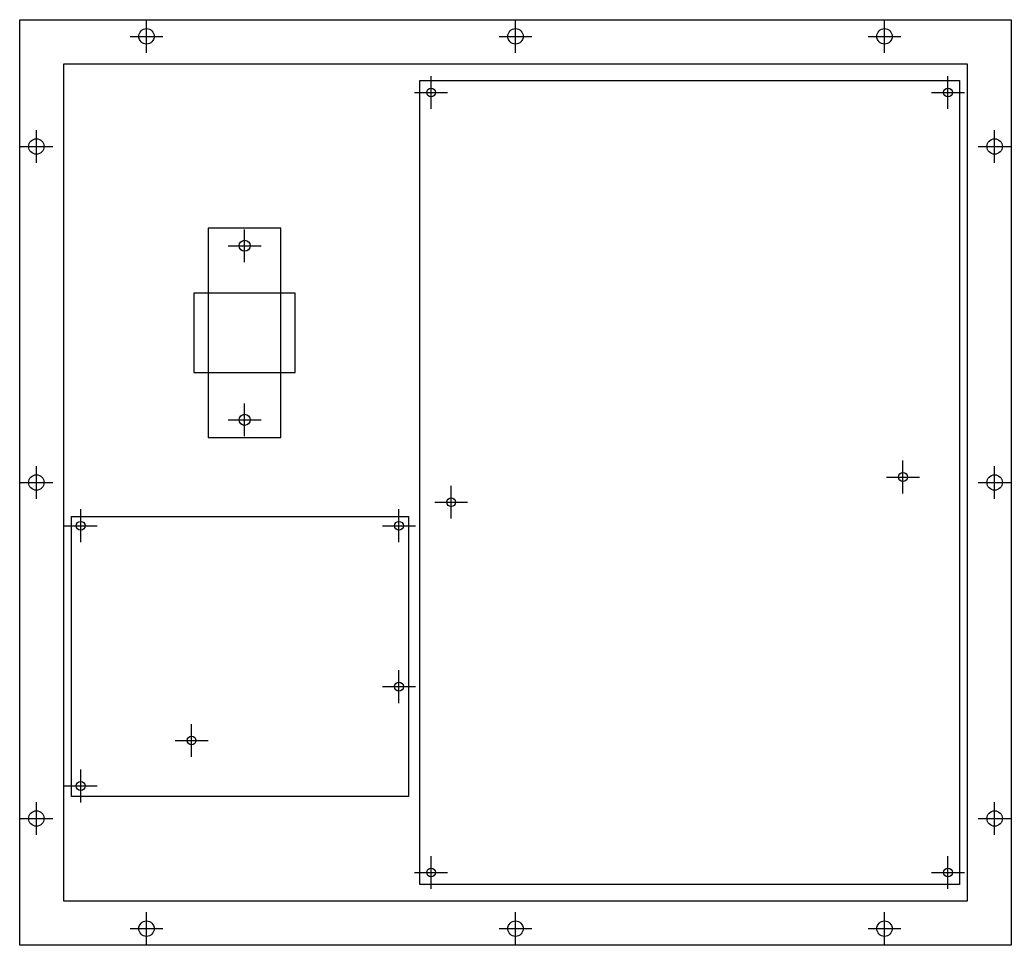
# Model space of a CAD drawing. Header units: millimetres. Extents: x 690 to 2444, y 537 to 1412.
# Drawn here: x 1994.3 to 2444.3, y 992 to 1412 of the extents above; entities that cross this region are included whole.
import ezdxf

# ---------------------------------------------------------------- set-up
doc = ezdxf.new("R2010")
doc.units = ezdxf.units.MM

msp = doc.modelspace()

# ---------------------------------------------------------------- linework, layer by layer
for p, q in [((1994.32, 1412), (2444.32, 1412)), ((1994.32, 992), (1994.32, 1412)), ((2444.32, 1412), (2444.32, 992)), ((2014.32, 1392), (2424.32, 1392)), ((2014.32, 1012), (2014.32, 1392)), ((2424.32, 1392), (2424.32, 1012)), ((2424.32, 1012), (2014.32, 1012)), ((2444.32, 992), (1994.32, 992))]:
    msp.add_line(p, q)
at = {"color": 6}
for p, q in [((2051.82, 1397.04), (2051.82, 1411.96)), ((2219.32, 1397.04), (2219.32, 1411.96)), ((2386.82, 1397.04), (2386.82, 1411.96)), ((2044.36, 1404.5), (2059.27, 1404.5)), ((2211.86, 1404.5), (2226.77, 1404.5)), ((2379.36, 1404.5), (2394.27, 1404.5)), ((2181, 1371.55), (2181, 1386.46)), ((2415.63, 1371.55), (2415.63, 1386.46)), ((2173.54, 1379.01), (2188.46, 1379.01)), ((2408.17, 1379.01), (2423.09, 1379.01)), ((2001.82, 1347.04), (2001.82, 1361.96)), ((2436.82, 1347.04), (2436.82, 1361.96)), ((1994.36, 1354.5), (2009.27, 1354.5)), ((2429.36, 1354.5), (2444.27, 1354.5)), ((2096.35, 1301.99), (2096.35, 1316.9)), ((2088.89, 1309.44), (2103.8, 1309.44)), ((2096.35, 1222.99), (2096.35, 1237.9)), ((2088.89, 1230.44), (2103.8, 1230.44)), ((2395.21, 1197.02), (2395.21, 1211.94)), ((2001.82, 1194.54), (2001.82, 1209.46)), ((2436.82, 1194.54), (2436.82, 1209.46)), ((1994.36, 1202), (2009.27, 1202)), ((2387.75, 1204.48), (2402.66, 1204.48)), ((2429.36, 1202), (2444.27, 1202)), ((2190.11, 1185.59), (2190.11, 1200.51)), ((2182.65, 1193.05), (2197.56, 1193.05)), ((2021.95, 1174.91), (2021.95, 1189.83)), ((2166.41, 1174.91), (2166.41, 1189.83)), ((2014.49, 1182.37), (2029.4, 1182.37)), ((2158.95, 1182.37), (2173.86, 1182.37)), ((2166.41, 1101.89), (2166.41, 1116.81)), ((2158.95, 1109.35), (2173.86, 1109.35)), ((2072.29, 1077.44), (2072.29, 1092.36)), ((2064.83, 1084.9), (2079.74, 1084.9)), ((2021.95, 1056.8), (2021.95, 1071.72)), ((2014.49, 1064.26), (2029.4, 1064.26)), ((2001.82, 1042.04), (2001.82, 1056.96)), ((2436.82, 1042.04), (2436.82, 1056.96)), ((1994.36, 1049.5), (2009.27, 1049.5)), ((2429.36, 1049.5), (2444.27, 1049.5)), ((2181, 1017.54), (2181, 1032.45)), ((2415.63, 1017.54), (2415.63, 1032.45)), ((2173.54, 1024.99), (2188.46, 1024.99)), ((2408.17, 1024.99), (2423.09, 1024.99)), ((2051.82, 992.04), (2051.82, 1006.96)), ((2219.32, 992.04), (2219.32, 1006.96)), ((2386.82, 992.04), (2386.82, 1006.96)), ((2044.36, 999.5), (2059.27, 999.5)), ((2211.86, 999.5), (2226.77, 999.5)), ((2379.36, 999.5), (2394.27, 999.5))]:
    msp.add_line(p, q, dxfattribs=at)
at = {"color": 1}
for p, q in [((2175.82, 1384.5), (2420.82, 1384.5)), ((2175.82, 1019.5), (2175.82, 1384.5)), ((2420.82, 1384.5), (2420.82, 1019.5)), ((2017.82, 1186.5), (2170.82, 1186.5)), ((2017.82, 1059.5), (2017.82, 1186.5)), ((2170.82, 1186.5), (2170.82, 1059.5)), ((2170.82, 1059.5), (2017.82, 1059.5)), ((2420.82, 1019.5), (2175.82, 1019.5))]:
    msp.add_line(p, q, dxfattribs=at)
at = {"color": 2}
for p, q in [((2112.85, 1317.44), (2079.85, 1317.44)), ((2079.85, 1317.44), (2079.85, 1222.44)), ((2112.85, 1222.44), (2112.85, 1317.44)), ((2073.35, 1287.94), (2073.35, 1251.94)), ((2119.35, 1287.94), (2073.35, 1287.94)), ((2119.35, 1251.94), (2119.35, 1287.94)), ((2073.35, 1251.94), (2119.35, 1251.94)), ((2079.85, 1222.44), (2112.85, 1222.44))]:
    msp.add_line(p, q, dxfattribs=at)
at = {"color": 6}
for centre in [(2051.82, 1404.5), (2219.32, 1404.5), (2386.82, 1404.5), (2001.82, 1354.5), (2436.82, 1354.5), (2001.82, 1202), (2436.82, 1202), (2001.82, 1049.5), (2436.82, 1049.5), (2051.82, 999.5), (2219.32, 999.5), (2386.82, 999.5)]:
    msp.add_circle(centre, 3.5, dxfattribs=at)
at = {"color": 2}
for centre, radius in [((2181, 1379.01), 2), ((2415.63, 1379.01), 2), ((2096.35, 1309.44), 2.5), ((2096.35, 1230.44), 2.5), ((2395.21, 1204.48), 2), ((2190.11, 1193.05), 2), ((2021.95, 1182.37), 2), ((2166.41, 1182.37), 2), ((2166.41, 1109.35), 2), ((2072.29, 1084.9), 2), ((2021.95, 1064.26), 2), ((2181, 1024.99), 2), ((2415.63, 1024.99), 2)]:
    msp.add_circle(centre, radius, dxfattribs=at)

doc.saveas('drawing.dxf')
